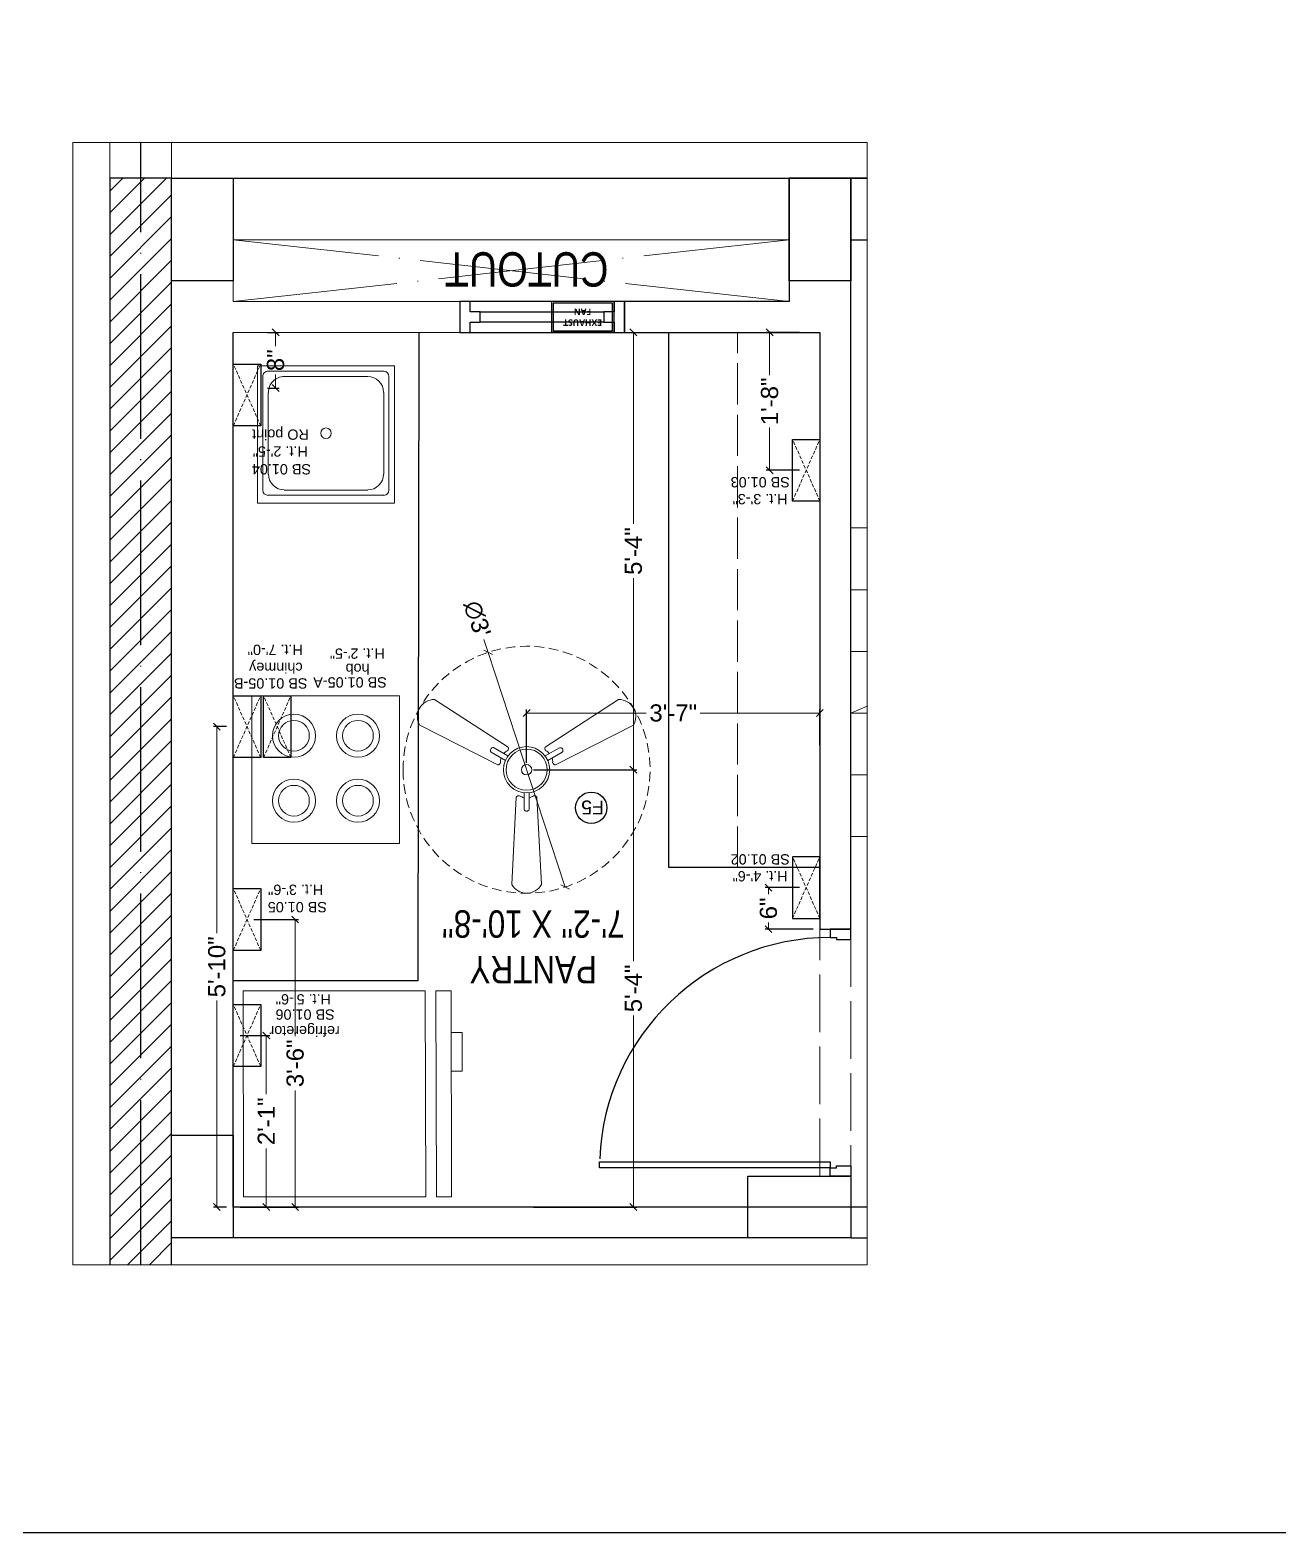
# Model space of a CAD drawing. Header units: millimetres. Extents: x 56222 to 3066687, y -650199 to -121287.
# Drawn here: x 133842.8 to 134024.9, y -183344.6 to -183125.6 of the extents above; entities that cross this region are included whole.
import ezdxf

# ---------------------------------------------------------------- set-up
doc = ezdxf.new("R2010")
doc.units = ezdxf.units.MM
doc.header["$MEASUREMENT"] = 0
doc.header["$PDMODE"] = 35
for name, pattern in [('ACAD_ISO02W100', [15, 12, -3]), ('ACAD_ISO04W100', [30, 24, -3, 0, -3]), ('DASHED', [0.75, 0.5, -0.25]), ('DASHED2', [0.375, 0.25, -0.125])]:
    doc.linetypes.add(name, pattern=pattern)
doc.layers.get('Defpoints').update_dxf_attribs({"color": 220})
for name, color, linetype in [('AR DOOR', 40, 'Continuous'), ('AR ELE-5', 134, 'Continuous'), ('str coll', 6, 'Continuous')]:
    doc.layers.add(name, color=color, linetype=linetype)
for name, color, linetype, lineweight in [('COLUMN', 1, 'Continuous', 30), ('dim05', 1, 'Continuous', 13), ('el', 7, 'Continuous', 20), ('ELEC-wires', 1, 'DASHED2', 13), ('Electrical', 84, 'Continuous', 30), ('ELEVATION', 250, 'Continuous', 9), ('FIRST FLOOR', 7, 'Continuous', 9), ('FIRST FLOOR ( TEXT )', 7, 'Continuous', 9), ('FIRST FLOOR_( PLine )_', 251, 'Continuous', 30), ('FIRST FLOOR_( STAIR )', 251, 'Continuous', 9), ('FURNITURE', 32, 'Continuous', 9), ('GROUND FLOOR', 7, 'Continuous', 9), ('GROUND FLOOR  ( HATCH )', 251, 'Continuous', 9), ('wall', 7, 'Continuous', 30), ('X_PLOT', 1, 'Continuous', 9)]:
    doc.layers.add(name, color=color, linetype=linetype, lineweight=lineweight)
doc.layers.add('XX~SLAB ( PLINE )', color=251, linetype='Continuous', plot=False)
doc.styles.add('Arial', font='arial.ttf')
doc.styles.add("Cn_BT_0'-0", font='swissc.ttf')
doc.styles.add('KATHA', font='swissc.ttf')
doc.styles.get("Standard").update_dxf_attribs({"font": 'arial.ttf', "height": 6})
doc.dimstyles.new('ISO-25', dxfattribs={"dimtxt": 2.5, "dimasz": 1, "dimexe": 0.5, "dimexo": 1, "dimtad": 0, "dimdec": 1, "dimlunit": 4, "dimtxsty": 'Standard', "dimblk": 'OBLIQUE', "dimcen": 2.5, "dimclrd": 1, "dimclre": 1, "dimclrt": 5, "dimadec": 0, "dimazin": 0, "dimtfac": 1, "dimtdec": 1, "dimtmove": 0, "dimatfit": 3, "dimfxl": 1, "dimlwd": -1, "dimarcsym": 0})

# ---------------------------------------------------------------- blocks, each defined once
blk = doc.blocks.new('*U19')
for points in [[(-1160, 0), (-1120, 0), (-1120, 30), (-1110, 30), (-1110, 100), (-1160, 100)], [(40, 0), (0, 0), (0, 30), (-10, 30), (-10, 100), (40, 100)], [(0, 0), (0, -1120), (-30, -1120), (-30, 0)]]:
    blk.add_lwpolyline(points, close=True)
at = {"layer": 'AR ELE-5', "linetype": 'ByBlock', "ltscale": 15}
blk.add_arc((1.6, 0.7), 1121.6, 180.03474, 267.62699, dxfattribs=at)
blk = doc.blocks.new("SINK 20'' X 20''")
at = {"layer": 'FURNITURE'}
for p, q in [((3351628.98, -518299.55), (3351628.98, -518283)), ((3351629.75, -518282.23), (3351646.6, -518282.23)), ((3351632.08, -518283), (3351644.24, -518283)), ((3351647.38, -518283), (3351647.38, -518299.55)), ((3351629.75, -518297.22), (3351629.75, -518285.33)), ((3351646.57, -518285.33), (3351646.57, -518297.22)), ((3351646.6, -518300.32), (3351629.75, -518300.32)), ((3351644.24, -518299.55), (3351632.08, -518299.55))]:
    blk.add_line(p, q, dxfattribs=at)
blk.add_lwpolyline([(3351648.16, -518281.09), (3351628.16, -518281.09), (3351628.16, -518301.09), (3351648.16, -518301.09)], close=True, dxfattribs=at)
blk.add_circle((3351638.16, -518291.28), 0.762, dxfattribs=at)
for centre, radius, start, end in [((3351629.75, -518283), 0.775, 90, 180), ((3351632.08, -518285.33), 2.32, 90, 180), ((3351644.24, -518285.33), 2.32, 0, 90), ((3351646.6, -518283), 0.775, 0, 90), ((3351632.08, -518297.22), 2.32, 180, 270), ((3351644.24, -518297.22), 2.32, 270, 0), ((3351629.75, -518299.55), 0.775, 180, 270), ((3351646.6, -518299.55), 0.775, 270, 0)]:
    blk.add_arc(centre, radius, start, end, dxfattribs=at)
blk = doc.blocks.new('sf sfs')
at = {"layer": 'FURNITURE'}
blk.add_line((3348685.97, -514612.12), (3348664.42, -514612.12), dxfattribs=at)
blk.add_lwpolyline([(3348664.42, -514612.12), (3348664.42, -514590.57), (3348685.97, -514590.57), (3348685.97, -514612.12)], dxfattribs=at)
for centre, radius in [((3348670.49, -514596.83), 3.14), ((3348679.82, -514596.83), 3.14), ((3348670.49, -514596.83), 2.24), ((3348679.82, -514596.83), 2.24), ((3348670.49, -514606.3), 3.14), ((3348670.49, -514606.3), 2.24), ((3348679.82, -514606.3), 3.14), ((3348679.82, -514606.3), 2.24)]:
    blk.add_circle(centre, radius, dxfattribs=at)
blk = doc.blocks.new('6616')
at = {"color": 242, "linetype": 'DASHED', "true_color": 0xcd2027}
for p, q in [((386784.79, -36915.77), (386775.78, -36911.78)), ((386784.79, -36911.78), (386775.78, -36915.77))]:
    blk.add_line(p, q, dxfattribs=at)
at = {"layer": 'ELEC-wires', "color": 5, "linetype": 'ByBlock', "lineweight": 30, "ltscale": 4}
blk.add_lwpolyline([(386775.78, -36911.78), (386784.79, -36911.78), (386784.79, -36915.77), (386775.78, -36915.77)], close=True, dxfattribs=at)
blk = doc.blocks.new('_Oblique')
at = {"layer": 'wall', "color": 0, "lineweight": -2}
blk.add_line((-0.5, -0.5), (0.5, 0.5), dxfattribs=at)
blk = doc.blocks.new('*D134')
at = {"layer": 'Defpoints', "color": 0, "lineweight": 30, "transparency": 16777216}
for p in [(133872.46, -183272.13), (133877.26, -183272.13), (133872.46, -183297.13)]:
    blk.add_point(p, dxfattribs=at)
at = {"layer": 'dim05', "color": 1, "linetype": 'Continuous', "lineweight": -2, "transparency": 16777216}
for p, q in [((133873.46, -183272.13), (133877.76, -183272.13)), ((133873.46, -183297.13), (133877.76, -183297.13))]:
    blk.add_line(p, q, dxfattribs=at)
at = {"layer": 'dim05', "color": 1, "linetype": 'Continuous', "transparency": 16777216}
for p, q in [((133877.26, -183272.13), (133877.26, -183280.67)), ((133877.26, -183297.13), (133877.26, -183288.6))]:
    blk.add_line(p, q, dxfattribs=at)
at = {"layer": 'dim05', "color": 1, "transparency": 16777216}
for p, rotation in [((133877.26, -183272.13), 90), ((133877.26, -183297.13), 270)]:
    blk.add_blockref('_Oblique', p, dxfattribs=dict(at, rotation=rotation))
at = {"layer": 'dim05', "color": 5, "lineweight": 25, "transparency": 16777216, "insert": (133877.26, -183284.63), "char_height": 2.5, "attachment_point": 5, "rotation": 90, "style": 'Arial'}
blk.add_mtext('2\'-1"', dxfattribs=at)
blk = doc.blocks.new('*D135')
at = {"layer": 'Defpoints', "color": 0, "lineweight": 30, "transparency": 16777216}
for p in [(133870.06, -183227.1), (133872.46, -183227.1), (133872.46, -183297.13)]:
    blk.add_point(p, dxfattribs=at)
at = {"layer": 'dim05', "color": 1, "linetype": 'Continuous', "lineweight": -2, "transparency": 16777216}
for p, q in [((133871.46, -183227.1), (133869.56, -183227.1)), ((133871.46, -183297.13), (133869.56, -183297.13))]:
    blk.add_line(p, q, dxfattribs=at)
at = {"layer": 'dim05', "color": 1, "linetype": 'Continuous', "transparency": 16777216}
for p, q in [((133870.06, -183227.1), (133870.06, -183257.2)), ((133870.06, -183297.13), (133870.06, -183267.04))]:
    blk.add_line(p, q, dxfattribs=at)
at = {"layer": 'dim05', "color": 1, "transparency": 16777216}
for p, rotation in [((133870.06, -183227.1), 90), ((133870.06, -183297.13), 270)]:
    blk.add_blockref('_Oblique', p, dxfattribs=dict(at, rotation=rotation))
at = {"layer": 'dim05', "color": 5, "lineweight": 25, "transparency": 16777216, "insert": (133870.06, -183262.12), "char_height": 2.5, "attachment_point": 5, "rotation": 90, "style": 'Arial'}
blk.add_mtext('5\'-10"', dxfattribs=at)
blk = doc.blocks.new('*D136')
at = {"layer": 'Defpoints', "color": 0, "lineweight": 30, "transparency": 16777216}
for p in [(133876.45, -183169.63), (133878.62, -183169.63), (133876.45, -183177.75)]:
    blk.add_point(p, dxfattribs=at)
at = {"layer": 'dim05', "color": 1, "linetype": 'Continuous', "lineweight": -2, "transparency": 16777216}
for p, q in [((133877.45, -183169.63), (133879.12, -183169.63)), ((133877.45, -183177.75), (133879.12, -183177.75))]:
    blk.add_line(p, q, dxfattribs=at)
at = {"layer": 'dim05', "color": 1, "linetype": 'Continuous', "transparency": 16777216}
for p, q in [((133878.62, -183169.63), (133878.62, -183171.63)), ((133878.62, -183177.75), (133878.62, -183175.75))]:
    blk.add_line(p, q, dxfattribs=at)
at = {"layer": 'dim05', "color": 1, "transparency": 16777216}
for p, rotation in [((133878.62, -183169.63), 90), ((133878.62, -183177.75), 270)]:
    blk.add_blockref('_Oblique', p, dxfattribs=dict(at, rotation=rotation))
at = {"layer": 'dim05', "color": 5, "lineweight": 25, "transparency": 16777216, "insert": (133878.62, -183173.69), "char_height": 2.5, "attachment_point": 5, "rotation": 90, "style": 'Arial'}
blk.add_mtext('8"', dxfattribs=at)
blk = doc.blocks.new('A$C1B9B2090')
at = {"layer": 'Electrical', "ltscale": 10}
blk.add_line((0, 4.97), (10.08, 4.97), dxfattribs=at)
at = {"layer": 'Electrical', "ltscale": 2}
for points in [[(0, 0), (10.08, 0), (10.08, 4.97), (0, 4.97)], [(0.25, 0.25), (9.83, 0.25), (9.83, 4.72), (0.25, 4.72)]]:
    blk.add_lwpolyline(points, close=True, dxfattribs=at)
at = {"layer": 'Electrical', "ltscale": 2, "insert": (1.5, 3.92), "char_height": 1.05, "width": 7.1646, "attachment_point": 1}
blk.add_mtext('\\pxqc;{\\fMalgun Gothic|b1|i0|c0|p34;\\W5.565;\\C0;\\W1;EXHAUST \\P\\W7.7995;\\W1;FAN}', dxfattribs=at)
blk = doc.blocks.new('*D137')
at = {"layer": 'Defpoints', "color": 0, "lineweight": 30, "transparency": 16777216}
for p in [(133950.64, -183169.63), (133955.97, -183169.63), (133955.97, -183189.73)]:
    blk.add_point(p, dxfattribs=at)
at = {"layer": 'dim05', "color": 1, "linetype": 'Continuous', "lineweight": -2, "transparency": 16777216}
for p, q in [((133954.97, -183169.63), (133950.14, -183169.63)), ((133954.97, -183189.73), (133950.14, -183189.73))]:
    blk.add_line(p, q, dxfattribs=at)
at = {"layer": 'dim05', "color": 1, "linetype": 'Continuous', "transparency": 16777216}
for p, q in [((133950.64, -183169.63), (133950.64, -183175.85)), ((133950.64, -183189.73), (133950.64, -183183.51))]:
    blk.add_line(p, q, dxfattribs=at)
at = {"layer": 'dim05', "color": 1, "transparency": 16777216}
for p, rotation in [((133950.64, -183169.63), 90), ((133950.64, -183189.73), 270)]:
    blk.add_blockref('_Oblique', p, dxfattribs=dict(at, rotation=rotation))
at = {"layer": 'dim05', "color": 5, "lineweight": 25, "transparency": 16777216, "insert": (133950.64, -183179.68), "char_height": 2.5, "attachment_point": 5, "rotation": 90, "style": 'Arial'}
blk.add_mtext('1\'-8"', dxfattribs=at)
blk = doc.blocks.new('*D138')
at = {"layer": 'Defpoints', "color": 0, "lineweight": 30, "transparency": 16777216}
for p in [(133950.47, -183250.57), (133955.97, -183250.57), (133957.96, -183256.63)]:
    blk.add_point(p, dxfattribs=at)
at = {"layer": 'dim05', "color": 1, "linetype": 'Continuous', "lineweight": -2, "transparency": 16777216}
for p, q in [((133954.97, -183250.57), (133949.97, -183250.57)), ((133956.96, -183256.63), (133949.97, -183256.63))]:
    blk.add_line(p, q, dxfattribs=at)
at = {"layer": 'dim05', "color": 1, "linetype": 'Continuous', "transparency": 16777216}
for p, q in [((133950.47, -183250.57), (133950.47, -183251.53)), ((133950.47, -183256.63), (133950.47, -183255.67))]:
    blk.add_line(p, q, dxfattribs=at)
at = {"layer": 'dim05', "color": 1, "transparency": 16777216}
for p, rotation in [((133950.47, -183250.57), 90), ((133950.47, -183256.63), 270)]:
    blk.add_blockref('_Oblique', p, dxfattribs=dict(at, rotation=rotation))
at = {"layer": 'dim05', "color": 5, "lineweight": 25, "transparency": 16777216, "insert": (133950.47, -183253.6), "char_height": 2.5, "attachment_point": 5, "rotation": 90, "style": 'Arial'}
blk.add_mtext('6"', dxfattribs=at)
blk = doc.blocks.new('*D139')
at = {"layer": 'Defpoints', "color": 0, "lineweight": 30, "transparency": 16777216}
for p in [(133874.45, -183255.22), (133874.29, -183297.13), (133881.48, -183297.13)]:
    blk.add_point(p, dxfattribs=at)
at = {"layer": 'dim05', "color": 1, "linetype": 'Continuous', "lineweight": -2, "transparency": 16777216}
for p, q in [((133875.45, -183255.22), (133881.98, -183255.22)), ((133875.29, -183297.13), (133881.98, -183297.13))]:
    blk.add_line(p, q, dxfattribs=at)
at = {"layer": 'dim05', "color": 1, "linetype": 'Continuous', "transparency": 16777216}
for p, q in [((133881.48, -183255.22), (133881.48, -183272.23)), ((133881.48, -183297.13), (133881.48, -183280.12))]:
    blk.add_line(p, q, dxfattribs=at)
at = {"layer": 'dim05', "color": 1, "transparency": 16777216}
for p, rotation in [((133881.48, -183255.22), 90), ((133881.48, -183297.13), 270)]:
    blk.add_blockref('_Oblique', p, dxfattribs=dict(at, rotation=rotation))
at = {"layer": 'dim05', "color": 5, "lineweight": 25, "transparency": 16777216, "insert": (133881.48, -183276.18), "char_height": 2.5, "attachment_point": 5, "rotation": 90, "style": 'Arial'}
blk.add_mtext('3\'-6"', dxfattribs=at)
blk = doc.blocks.new('fan')
at = {"layer": 'Electrical', "lineweight": 15, "ltscale": 20}
for p, q in [((3300835.29, -509900.78), (3300836.47, -509923.43)), ((3300841.81, -509923.43), (3300842.99, -509900.78)), ((3300838.47, -509924.57), (3300838.47, -509920.25)), ((3300839.81, -509920.28), (3300839.81, -509924.57)), ((3300831.66, -509931.77), (3300811.45, -509942.07)), ((3300829.93, -509935.08), (3300833.64, -509932.93)), ((3300844.64, -509932.93), (3300848.38, -509935.09)), ((3300866.83, -509942.07), (3300846.62, -509931.77)), ((3300815.3, -509948.74), (3300834.33, -509936.39)), ((3300834.31, -509934.09), (3300830.57, -509936.25)), ((3300843.95, -509936.39), (3300862.98, -509948.74)), ((3300847.68, -509936.23), (3300843.97, -509934.09))]:
    blk.add_line(p, q, dxfattribs=at)
at = {"layer": 'Electrical', "linetype": 'DASHED', "lineweight": 15, "ltscale": 5}
blk.add_circle((3300839.14, -509930.53), 32, dxfattribs=at)
at = {"layer": 'Electrical', "lineweight": 15, "ltscale": 20}
for centre, major_axis, start_param, end_param in [((3300839.14, -509902.94), (3.12, 3.12), -0.272136, 1.842967), ((3300839.13, -509920.5), (0.501, 0.501), -0.465536, 1.983618), ((3300839.14, -509930.53), (4.24, -4.24), 3.14161, 9.424795), ((3300839.14, -509930.53), (3.77, -3.77), 1.749190548672175e-05, 6.283202799085073), ((3300837.1, -509923.08), (0.51, 0.51), 2.863014, 4.257784), ((3300839.14, -509926.42), (2.27, -2.27), 2.565057, 2.951308), ((3300839.14, -509926.42), (2.27, 2.27), 0.19032, 0.57657), ((3300841.18, -509923.08), (0.51, -0.51), 5.167028, 6.561799), ((3300839.14, -509930.53), (0.943, 0.943), 1.570814, 7.853999), ((3300831.67, -509932.49), (0.51, -0.51), 0.978238, 2.373008), ((3300835.59, -509932.58), (2.27, -2.27), 3.855511, 4.241762), ((3300842.69, -509932.58), (2.27, 2.27), 5.183051, 5.569301), ((3300846.61, -509932.49), (0.51, -0.51), 2.339416, 3.734186), ((3300830.46, -509935.55), (0.501, -0.501), 3.199655, 5.648809), ((3300835.59, -509932.58), (2.27, -2.27), 4.659452, 5.045703), ((3300833.71, -509936.02), (0.51, 0.51), -1.325776, 0.068994), ((3300844.57, -509936.02), (0.51, -0.51), 3.072633, 4.467404), ((3300842.69, -509932.58), (2.27, 2.27), 4.37911, 4.765361), ((3300847.83, -509935.54), (0.501, 0.501), 3.723254, 6.172408), ((3300815.25, -509944.32), (3.12, -3.12), 3.393055, 5.508159), ((3300863.03, -509944.32), (3.12, -3.12), 5.48745, 7.602554)]:
    blk.add_ellipse(centre, major_axis=major_axis, ratio=1, start_param=start_param, end_param=end_param, dxfattribs=at)
blk = doc.blocks.new('*D140')
at = {"layer": 'Defpoints', "color": 0, "lineweight": 30, "transparency": 16777216}
for p in [(133915.21, -183233.38), (133915.21, -183297.13), (133930.78, -183297.13)]:
    blk.add_point(p, dxfattribs=at)
at = {"layer": 'dim05', "color": 1, "linetype": 'Continuous', "lineweight": -2, "transparency": 16777216}
for p, q in [((133916.21, -183233.38), (133931.28, -183233.38)), ((133916.21, -183297.13), (133931.28, -183297.13))]:
    blk.add_line(p, q, dxfattribs=at)
at = {"layer": 'dim05', "color": 1, "linetype": 'Continuous', "transparency": 16777216}
for p, q in [((133930.78, -183233.38), (133930.78, -183261.31)), ((133930.78, -183297.13), (133930.78, -183269.21))]:
    blk.add_line(p, q, dxfattribs=at)
at = {"layer": 'dim05', "color": 1, "transparency": 16777216}
for p, rotation in [((133930.78, -183233.38), 90), ((133930.78, -183297.13), 270)]:
    blk.add_blockref('_Oblique', p, dxfattribs=dict(at, rotation=rotation))
at = {"layer": 'dim05', "color": 5, "lineweight": 25, "transparency": 16777216, "insert": (133930.78, -183265.26), "char_height": 2.5, "attachment_point": 5, "rotation": 90, "style": 'Arial'}
blk.add_mtext('5\'-4"', dxfattribs=at)
blk = doc.blocks.new('*D141')
at = {"layer": 'Defpoints', "color": 0, "lineweight": 30, "transparency": 16777216}
for p in [(133913.73, -183169.63), (133930.78, -183169.63), (133915.21, -183233.38)]:
    blk.add_point(p, dxfattribs=at)
at = {"layer": 'dim05', "color": 1, "linetype": 'Continuous', "lineweight": -2, "transparency": 16777216}
for p, q in [((133914.73, -183169.63), (133931.28, -183169.63)), ((133916.21, -183233.38), (133931.28, -183233.38))]:
    blk.add_line(p, q, dxfattribs=at)
at = {"layer": 'dim05', "color": 1, "linetype": 'Continuous', "transparency": 16777216}
for p, q in [((133930.78, -183169.63), (133930.78, -183197.56)), ((133930.78, -183233.38), (133930.78, -183205.46))]:
    blk.add_line(p, q, dxfattribs=at)
at = {"layer": 'dim05', "color": 1, "transparency": 16777216}
for p, rotation in [((133930.78, -183169.63), 90), ((133930.78, -183233.38), 270)]:
    blk.add_blockref('_Oblique', p, dxfattribs=dict(at, rotation=rotation))
at = {"layer": 'dim05', "color": 5, "lineweight": 25, "transparency": 16777216, "insert": (133930.78, -183201.51), "char_height": 2.5, "attachment_point": 5, "rotation": 90, "style": 'Arial'}
blk.add_mtext('5\'-4"', dxfattribs=at)
blk = doc.blocks.new('*D142')
at = {"layer": 'Defpoints', "color": 0, "lineweight": 30, "transparency": 16777216}
for p in [(133957.96, -183225.12), (133957.96, -183230.78), (133915.21, -183233.38)]:
    blk.add_point(p, dxfattribs=at)
at = {"layer": 'dim05', "color": 1, "linetype": 'Continuous', "lineweight": -2, "transparency": 16777216}
for p, q in [((133915.21, -183232.38), (133915.21, -183224.62)), ((133957.96, -183229.78), (133957.96, -183224.62))]:
    blk.add_line(p, q, dxfattribs=at)
at = {"layer": 'dim05', "color": 1, "linetype": 'Continuous', "transparency": 16777216}
for p, q in [((133915.21, -183225.12), (133932.64, -183225.12)), ((133957.96, -183225.12), (133940.53, -183225.12))]:
    blk.add_line(p, q, dxfattribs=at)
at = {"layer": 'dim05', "color": 1, "transparency": 16777216, "rotation": 180}
blk.add_blockref('_Oblique', (133915.21, -183225.12), dxfattribs=at)
at = {"layer": 'dim05', "color": 1, "transparency": 16777216}
blk.add_blockref('_Oblique', (133957.96, -183225.12), dxfattribs=at)
at = {"layer": 'dim05', "color": 5, "lineweight": 25, "transparency": 16777216, "insert": (133936.59, -183225.12), "char_height": 2.5, "attachment_point": 5, "style": 'Arial'}
blk.add_mtext('3\'-7"', dxfattribs=at)
blk = doc.blocks.new('*D143')
at = {"layer": 'Defpoints', "color": 0, "lineweight": 30, "transparency": 16777216}
for p in [(133909.6, -183216.28), (133920.82, -183250.49)]:
    blk.add_point(p, dxfattribs=at)
at = {"layer": 'dim05', "color": 1, "linetype": 'Continuous', "transparency": 16777216}
for p in [(133908.98, -183214.38), (133920.82, -183250.49)]:
    blk.add_line(p, (133909.6, -183216.28), dxfattribs=at)
at = {"layer": 'dim05', "color": 1, "transparency": 16777216}
for p, rotation in [((133909.6, -183216.28), 288.1497433961062), ((133920.82, -183250.49), 108.1497433961062)]:
    blk.add_blockref('_Oblique', p, dxfattribs=dict(at, rotation=rotation))
at = {"layer": 'dim05', "color": 5, "lineweight": 25, "transparency": 16777216, "insert": (133908, -183211.4), "char_height": 2.5, "attachment_point": 5, "rotation": 288.1497, "style": 'Arial'}
blk.add_mtext("∅3'", dxfattribs=at)

msp = doc.modelspace()

# ---------------------------------------------------------------- hatches: boundary and pattern name
at = {"layer": 'GROUND FLOOR  ( HATCH )'}
h = msp.add_hatch(dxfattribs=at)
h.set_pattern_fill('ANSI31', color=6, scale=18, angle=180, style=0)
h.set_pattern_definition([(225, (250395.1467, -345760.309), (1.590990258, -1.590990258), [])])
h.paths.add_polyline_path([(133854.461, -183305.534), (133863.461, -183305.534), (133863.461, -183147.135), (133854.461, -183147.135)])

# ---------------------------------------------------------------- linework, layer by layer
at = {"layer": 'COLUMN'}
for points in [[(133872.461, -183162.135), (133863.461, -183162.135), (133863.461, -183147.135), (133872.461, -183147.135)], [(133962.461, -183162.135), (133953.461, -183162.135), (133953.461, -183147.135), (133962.461, -183147.135)], [(133872.461, -183301.635), (133863.461, -183301.635), (133863.461, -183286.635), (133872.461, -183286.635)], [(133947.461, -183301.635), (133947.461, -183292.635), (133962.461, -183292.635), (133962.461, -183301.635)]]:
    msp.add_lwpolyline(points, close=True, dxfattribs=at)
at = {"layer": 'ELEVATION', "lineweight": 0}
msp.add_lwpolyline([(133964.837, -183305.534), (133849.081, -183305.534), (133849.081, -183141.926), (133964.837, -183141.926)], close=True, dxfattribs=at)
at = {"layer": 'FIRST FLOOR'}
for p, q in [((133863.461, -183147.135), (133964.837, -183147.135)), ((133863.461, -183305.534), (133863.461, -183147.135)), ((133872.461, -183165.135), (133872.461, -183147.135)), ((133962.461, -183255.135), (133962.461, -183147.135)), ((133872.461, -183156.135), (133953.461, -183156.135)), ((133962.461, -183156.135), (133964.837, -183156.135)), ((133929.466, -183165.135), (133872.461, -183165.135)), ((133905.466, -183169.635), (133905.466, -183165.135)), ((133929.466, -183165.135), (133929.466, -183169.635)), ((133929.466, -183165.135), (133929.466, -183169.635)), ((133957.961, -183169.635), (133872.461, -183169.635)), ((133957.961, -183255.135), (133957.961, -183169.635)), ((133962.461, -183256.635), (133957.961, -183256.635)), ((133962.461, -183301.635), (133962.461, -183297.135))]:
    msp.add_line(p, q, dxfattribs=at)
at = {"layer": 'FIRST FLOOR', "linetype": 'ACAD_ISO02W100', "ltscale": 0.7}
msp.add_lwpolyline([(133957.961, -183256.635), (133962.461, -183256.635), (133962.461, -183292.635), (133957.961, -183292.635)], close=True, dxfattribs=at)
at = {"layer": 'FIRST FLOOR_( PLine )_'}
for p, q in [((133872.461, -183297.135), (133872.461, -183169.635)), ((133962.461, -183297.135), (133872.461, -183297.135)), ((133962.461, -183301.635), (133872.461, -183301.635))]:
    msp.add_line(p, q, dxfattribs=at)
msp.add_lwpolyline([(133957.961, -183256.635), (133962.461, -183256.635), (133962.461, -183147.135), (133957.961, -183147.135), (133953.461, -183147.135), (133953.461, -183165.135), (133929.466, -183165.135), (133929.466, -183169.635), (133957.961, -183169.635)], close=True, dxfattribs=at)
for points in [[(133964.837, -183147.135), (133962.461, -183147.135), (133962.461, -183156.135), (133964.837, -183156.135)], [(133964.837, -183297.135), (133962.461, -183297.135), (133962.461, -183301.635), (133964.837, -183301.635)]]:
    msp.add_lwpolyline(points, dxfattribs=at)
at = {"layer": 'FIRST FLOOR_( STAIR )'}
for p, q in [((133962.461, -183198.135), (133964.837, -183198.135)), ((133962.461, -183207.135), (133964.837, -183207.135)), ((133962.461, -183216.135), (133964.837, -183216.135)), ((133962.461, -183225.135), (133964.837, -183225.135)), ((133962.461, -183234.135), (133964.837, -183234.135)), ((133962.461, -183243.135), (133964.837, -183243.135))]:
    msp.add_line(p, q, dxfattribs=at)
msp.add_lwpolyline([(133964.837, -183224.116), (133962.461, -183225.135), (133964.837, -183225.135)], dxfattribs=at)
at = {"layer": 'FURNITURE', "lineweight": 30}
for p, q in [((133899.495, -183169.635), (133899.333, -183264.135)), ((133935.961, -183247.635), (133935.961, -183169.635)), ((133957.961, -183247.635), (133935.961, -183247.635)), ((133899.333, -183264.135), (133872.46, -183264.135))]:
    msp.add_line(p, q, dxfattribs=at)
at = {"layer": 'FURNITURE', "linetype": 'ACAD_ISO02W100', "ltscale": 0.5}
msp.add_line((133945.961, -183247.635), (133945.961, -183169.635), dxfattribs=at)
at = {"layer": 'FURNITURE', "color": 242, "lineweight": 30, "true_color": 0xcd2027}
msp.add_lwpolyline([(133450.243, -182906.475), (134254.45, -182906.475), (134254.45, -183344.64), (133450.243, -183344.64)], close=True, dxfattribs=at)
at = {"layer": 'FURNITURE'}
for points in [[(133900.432, -183265.636), (133873.875, -183265.636), (133873.961, -183295.635), (133900.518, -183295.635)], [(133904.195, -183265.636), (133901.981, -183265.636), (133902.067, -183295.635), (133904.28, -183295.635)]]:
    msp.add_lwpolyline(points, close=True, dxfattribs=at)
at = {"layer": 'FURNITURE', "flags": 128}
msp.add_lwpolyline([(133904.237, -183271.687), (133905.815, -183271.687), (133905.815, -183277.314), (133904.237, -183277.314)], dxfattribs=at)
at = {"layer": 'FURNITURE', "color": 1, "lineweight": 30, "ltscale": 4}
msp.add_circle((133924.633, -183238.931), 2.291, dxfattribs=at)
at = {"layer": 'GROUND FLOOR'}
for p, q in [((133854.461, -183305.534), (133854.461, -183141.926)), ((133863.461, -183147.135), (133863.461, -183141.926)), ((133863.461, -183305.534), (133863.461, -183141.926))]:
    msp.add_line(p, q, dxfattribs=at)
at = {"layer": 'GROUND FLOOR', "color": 1, "linetype": 'ACAD_ISO04W100'}
for p, q in [((133858.961, -183305.534), (133858.961, -183147.135)), ((133953.461, -183165.135), (133872.461, -183156.135)), ((133872.461, -183165.135), (133953.461, -183156.135))]:
    msp.add_line(p, q, dxfattribs=at)
at = {"layer": 'GROUND FLOOR', "color": 6, "lineweight": 30}
msp.add_lwpolyline([(133863.461, -183305.534), (133863.461, -183147.135), (133854.461, -183147.135), (133854.461, -183305.534)], dxfattribs=at)
at = {"layer": 'X_PLOT', "linetype": 'ACAD_ISO04W100', "lineweight": 30}
msp.add_line((133858.961, -183305.534), (133858.961, -183141.926), dxfattribs=at)
at = {"layer": 'XX~SLAB ( PLINE )'}
msp.add_lwpolyline([(133863.461, -183305.534), (133863.461, -183147.135), (133872.461, -183147.135), (133892.265, -183147.135), (133932.603, -183147.135), (133957.961, -183147.135), (133964.837, -183147.135)], dxfattribs=at)
msp.add_lwpolyline([(133905.466, -183169.635), (133906.966, -183169.635), (133906.966, -183168.135), (133908.466, -183168.135), (133908.466, -183166.635), (133926.466, -183166.635), (133926.466, -183168.135), (133927.966, -183168.135), (133927.966, -183169.635), (133929.466, -183169.635), (133929.466, -183165.135), (133927.966, -183165.135), (133927.966, -183166.635), (133926.466, -183166.635), (133926.466, -183168.135), (133908.466, -183168.135), (133908.466, -183166.635), (133906.966, -183166.635), (133906.966, -183165.135), (133905.466, -183165.135), (133905.466, -183169.635), (133929.466, -183169.635), (133929.466, -183165.135), (133905.466, -183165.135)], close=True, dxfattribs=at)

# ---------------------------------------------------------------- block references
at = {"xscale": 0.9052782660299882, "yscale": 0.9052782660299882, "zscale": 0.9052782660299882, "rotation": 180}
msp.add_blockref('A$C1B9B2090', (133927.966, -183165.135), dxfattribs=at)
at = {"lineweight": 35, "rotation": 180}
msp.add_blockref('sf sfs', (3482561.118, -697834.728), dxfattribs=at)
at = {"layer": 'AR DOOR', "linetype": 'ByBlock', "lineweight": -2, "extrusion": (0, 0, -1), "xscale": -0.02999999999996949, "yscale": 0.02999999999996949, "zscale": -0.02999999999996949, "rotation": 90}
msp.add_blockref('*U19', (-133959.461, -183291.435), dxfattribs=at)
at = {"layer": 'dim05', "color": 1, "lineweight": 35, "xscale": -0.5625052429282242, "yscale": 0.5625052429282242, "zscale": 0.5625052429282242, "rotation": 180}
msp.add_blockref('fan', (-1722824.112, -470071.98), dxfattribs=at)
at = {"layer": 'el', "color": 1, "rotation": 270}
for p in [(170788.231, 203601.541), (170869.745, 203590.556), (170788.231, 203553.186), (170792.639, 203553.186), (170788.231, 203525.069), (170788.23, 203508.153)]:
    msp.add_blockref('6616', p, dxfattribs=at)
at = {"layer": 'el', "color": 1, "xscale": -1, "rotation": 90}
msp.add_blockref('6616', (97042.19, 203529.72), dxfattribs=at)
at = {"layer": 'str coll', "lineweight": 5, "rotation": 180}
msp.add_blockref("SINK 20'' X 20''", (3485524.128, -701475.609), dxfattribs=at)

# ---------------------------------------------------------------- texts
at = {"layer": 'Electrical', "color": 5, "transparency": 33554687}
for s, p in [('RO point', (133883.474, -183183.779)), ('SB 01.04', (133883.782, -183188.836)), ('SB 01.03', (133953.579, -183190.724)), ('chinmey', (133882.562, -183217.779)), ('hob', (133892.316, -183217.924)), ('SB 01.05-B', (133883.266, -183220.052)), ('SB 01.05-A', (133894.829, -183219.901)), ('SB 01.02', (133953.579, -183245.699)), ('SB 01.05', (133886.104, -183252.664)), ('SB 01.06', (133887.234, -183268.324)), ('refrigeretor  ', (133887.977, -183270.741))]:
    msp.add_text(s, height=1.5, rotation=180, dxfattribs=at).set_placement(p)
at = {"layer": 'Electrical', "color": 240, "true_color": 0xed1f24, "transparency": 33554687}
for s, p in [('H.t. 2\'-5"', (133883.312, -183186.241)), ('H.t. 3\'-3"', (133953.266, -183193.187)), ("H.t. 7'-0''", (133882.596, -183215.156)), ('H.t. 2\'-5"', (133894.547, -183215.707)), ('H.t. 4\'-6"', (133953.266, -183248.161)), ("H.t. 3'-6''", (133885.571, -183250.127)), ("H.t. 5'-6''", (133886.691, -183266.102))]:
    msp.add_text(s, height=1.5, rotation=180, dxfattribs=at).set_placement(p)
at = {"layer": 'Electrical', "color": 1, "insert": (133923.171, -183239.906), "char_height": 2.0357, "attachment_point": 3, "rotation": 180}
msp.add_mtext_dynamic_manual_height_columns('F5', width=2.03575, gutter_width=0.679, heights=[2.601], dxfattribs=at)
at = {"layer": 'FIRST FLOOR ( TEXT )', "color": 1, "insert": (133915.223, -183160.414), "char_height": 5, "attachment_point": 5, "rotation": 180, "style": "Cn_BT_0'-0"}
msp.add_mtext('CUTOUT', dxfattribs=at)
at = {"layer": 'FIRST FLOOR ( TEXT )', "insert": (133916.173, -183259.18), "char_height": 4, "attachment_point": 5, "rotation": 180, "style": 'KATHA'}
msp.add_mtext("PANTRY\\P7'-2'' X 10'-8''", dxfattribs=at)

# ---------------------------------------------------------------- dimensions: what is measured, and where the dimension line sits
at = {"layer": 'dim05', "color": 27, "lineweight": 25, "true_color": 0x7d5120}
for base, p1, p2, angle, override, picture, middle in [((133878.621, -183169.635), (133876.448, -183177.746), (133876.448, -183169.635), 270, {"dimtxsty": 'Arial'}, '*D136', (133878.621, -183173.69)), ((133930.775554204, -183169.634710017), (133915.210757027, -183233.384710017), (133913.729789373, -183169.634710017), 270, {"dimtxsty": 'Arial'}, '*D141', (133930.775554204, -183201.509710017)), ((133950.639, -183169.635), (133955.967, -183189.731), (133955.967, -183169.635), 270, {"dimtxsty": 'Arial'}, '*D137', (133950.639, -183179.683)), ((133957.960757027, -183225.121228209), (133915.210757027, -183233.384710017), (133957.960757027, -183230.778263861), 180, {"dimtxsty": 'Arial'}, '*D142', (133936.585757027, -183225.121228209)), ((133870.062, -183227.101), (133872.461, -183297.135), (133872.461, -183227.101), 270, {"dimtxsty": 'Arial'}, '*D135', (133870.062, -183262.118)), ((133930.775554204, -183297.134710017), (133915.210757027, -183233.384710017), (133915.210757027, -183297.134710017), 270, {"dimtxsty": 'Arial'}, '*D140', (133930.775554204, -183265.259710017)), ((133950.465, -183250.568), (133957.961, -183256.635), (133955.967, -183250.568), 270, {"dimtxsty": 'Arial'}, '*D138', (133950.465, -183253.601)), ((133881.48, -183297.135), (133874.454, -183255.218), (133874.286, -183297.135), 270, {"dimtxsty": 'Arial'}, '*D139', (133881.48, -183276.177)), ((133877.26, -183272.135), (133872.461, -183297.135), (133872.46, -183272.135), 270, {"dimdec": 0, "dimtxsty": 'Arial'}, '*D134', (133877.26, -183284.635))]:
    dim = msp.add_linear_dim(base=base, p1=p1, p2=p2, angle=angle, dimstyle='ISO-25', override=override, dxfattribs=at)
    dim.commit()
    dim.dimension.update_dxf_attribs({"geometry": picture, "text_midpoint": middle})
dim = msp.add_diameter_dim_2p(p1=(133920.818, -183250.489), p2=(133909.604, -183216.28), dimstyle='ISO-25', override={"dimtxsty": 'Arial'}, dxfattribs=at)
dim.commit()
dim.dimension.update_dxf_attribs({"geometry": '*D143', "text_midpoint": (133908.004, -183211.401)})

doc.saveas('drawing.dxf')
